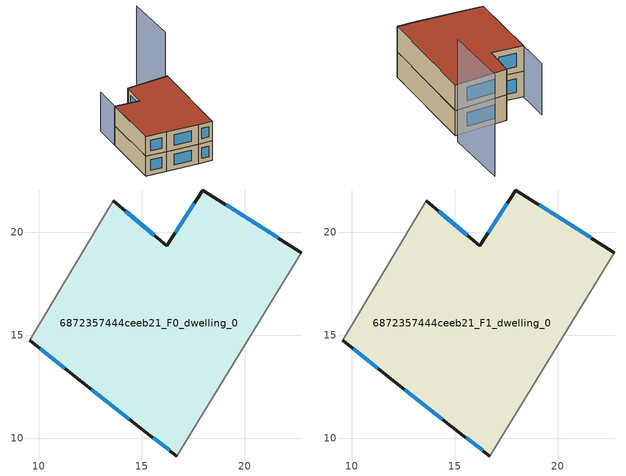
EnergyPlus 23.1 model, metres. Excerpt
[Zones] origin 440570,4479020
6872357444ceeb21_F0_dwelling_0
 floor ground (EU_floor_Construction): 16.69,9.14 22.74,19 17.97,22.04 16.21,19.34 13.61,21.51 9.55,14.75 11.78,12.97 15.2,10.28 z0
 wall outside (EU_wall_Construction): 16.69,9.14 15.2,10.28 11.78,12.97 9.55,14.75 / 13.61,21.51 16.21,19.34 17.97,22.04 22.74,19 z0:3
 wall adiabatic (EU_wall_Construction): 22.74,19 16.69,9.14 / 9.55,14.75 13.61,21.51 z0:3
 window (EU_Window_Construction): 16.34,9.41 15.55,10.02 / 14.4,10.91 12.58,12.34 / 11.26,13.39 10.08,14.33 / 14.22,21 15.6,19.85 / 16.62,19.98 17.55,21.41 / 19.08,21.33 21.62,19.71 z0.7:2.3
6872357444ceeb21_F1_dwelling_0
 floor to 6872357444ceeb21_F0_dwelling_0 (EU_floor_Construction): 16.69,9.14 22.74,19 17.96,22.04 16.2,19.34 13.61,21.51 9.55,14.75 11.78,12.97 15.2,10.28 z3
 wall outside (EU_wall_Construction): 16.69,9.14 15.2,10.28 11.78,12.97 9.55,14.75 / 13.61,21.51 16.21,19.34 17.97,22.04 22.74,19 z3:6
 wall adiabatic (EU_wall_Construction): 22.74,19 16.69,9.14 / 9.55,14.75 13.61,21.51 z3:6
 window (EU_Window_Construction): 16.34,9.41 15.55,10.02 / 14.4,10.91 12.58,12.34 / 11.26,13.39 10.08,14.33 / 14.22,21 15.6,19.85 / 16.62,19.98 17.55,21.41 / 19.08,21.33 21.62,19.71 z3.7:5.3
 roof outside (EU_roof_Construction): 22.74,19 16.69,9.14 15.2,10.28 11.78,12.97 9.55,14.75 13.61,21.51 16.21,19.34 17.97,22.04 z6
shading: 15.47,24.57 9.57,14.74 z0:6; 26.86,25.72 23.49,19.71 z0:12
[Building]
EU S2 Campaign: North Axis=0; Terrain=City; Solar Distribution=FullExterior
[Site:Location]
Madrid: Latitude=40.5; Longitude=-3.5; Time Zone=1; Elevation=609
[SizingPeriod:WeatherFileDays]
AnnualSizingPeriod: Begin Month=1; Begin Day of Month=1; End Month=12; End Day of Month=31; Day of Week for Start Day=Monday; Use Weather File Daylight Saving Period=No; Use Weather File Rain and Snow Indicators=No
[MATERIAL]
EU_InternalMass_Material: Roughness=MediumRough; Thickness=0.1; Conductivity=1; Density=1800; Specific Heat=900; Thermal Absorptance=0.9; Solar Absorptance=0.7; Visible Absorptance=0.7
[MATERIAL:NOMASS] Roughness=MediumRough; Thermal Absorptance=0.9; Solar Absorptance=0.7; Visible Absorptance=0.7
Name | Thermal Resistance
EU_wall_NoMass | 0.419739
EU_roof_NoMass | 0.352165
EU_floor_NoMass | 0.608284
[WINDOWMATERIAL:SIMPLEGLAZINGSYSTEM]
EU_Window_SimpleGlazing: UFactor=4.8352; Solar Heat Gain Coefficient=0.85; Visible Transmittance=0.85
[CONSTRUCTION]
EU_wall_Construction: EU_wall_NoMass
EU_roof_Construction: EU_roof_NoMass
EU_floor_Construction: EU_floor_NoMass
EU_InternalMass_Construction: EU_InternalMass_Material
EU_Window_Construction: EU_Window_SimpleGlazing
[ZONE] Type=1; Multiplier=1; Ceiling Height=autocalculate; Volume=272.127; Floor Area=autocalculate; Part of Total Floor Area=Yes
6872357444ceeb21_F0_dwelling_0; 6872357444ceeb21_F1_dwelling_0
[INTERNALMASS] Construction=EU_InternalMass_Construction; Surface Area=90.7089
Name | Zone or ZoneList
6872357444ceeb21_F0_dwelling_0_EU_InternalMass | 6872357444ceeb21_F0_dwelling_0
6872357444ceeb21_F1_dwelling_0_EU_InternalMass | 6872357444ceeb21_F1_dwelling_0
[OTHEREQUIPMENT] Fuel Type=Electricity; Design Level Calculation Method=Watts/Area; Power per Zone Floor Area=1; Fraction Latent=0; Fraction Radiant=0; Fraction Lost=0; Carbon Dioxide Generation Rate=0; EndUse Subcategory=EU_Step8_InternalGains
Name | Zone or ZoneList or Space or SpaceList | Schedule
EU_Step8_InternalGain_6872357444ceeb21_F0_dwelling_0_f000 | 6872357444ceeb21_F0_dwelling_0 | EU_Step8_GainSchedule_6872357444ceeb21_F0_dwelling_0_f000
EU_Step8_InternalGain_6872357444ceeb21_F1_dwelling_0_f000 | 6872357444ceeb21_F1_dwelling_0 | EU_Step8_GainSchedule_6872357444ceeb21_F1_dwelling_0_f000
[ZONEVENTILATION:DESIGNFLOWRATE] Schedule=EU_AlwaysOn; Design Flow Rate Calculation Method=AirChanges/Hour; Air Changes per Hour=0.703302; Ventilation Type=Natural; Fan Pressure Rise=0; Fan Total Efficiency=1; Constant Term Coefficient=1; Temperature Term Coefficient=0; Velocity Term Coefficient=0; Velocity Squared Term Coefficient=0; Minimum Indoor Temperature=-100; Maximum Indoor Temperature=100; Delta Temperature=-100; Minimum Outdoor Temperature=-100; Maximum Outdoor Temperature=100; Maximum Wind Speed=40
Name | Zone or ZoneList or Space or SpaceList
EU_ConstantAir_6872357444ceeb21_F0_dwelling_0 | 6872357444ceeb21_F0_dwelling_0
EU_ConstantAir_6872357444ceeb21_F1_dwelling_0 | 6872357444ceeb21_F1_dwelling_0
[HVACTEMPLATE:THERMOSTAT] Constant Heating Setpoint=20; Constant Cooling Setpoint=50
EU_HeatOnly_6872357444ceeb21_F0_dwelling_0; EU_HeatOnly_6872357444ceeb21_F1_dwelling_0
[HVACTEMPLATE:ZONE:IDEALLOADSAIRSYSTEM] System Availability Schedule=EU_AlwaysOn; Maximum Heating Supply Air Temperature=50; Minimum Cooling Supply Air Temperature=13; Maximum Heating Supply Air Humidity Ratio=0.0156; Minimum Cooling Supply Air Humidity Ratio=0.0077; Heating Limit=NoLimit; Cooling Limit=NoLimit; Heating Availability Schedule=EU_AlwaysOn; Cooling Availability Schedule=EU_CoolingOff; Dehumidification Control Type=ConstantSensibleHeatRatio; Cooling Sensible Heat Ratio=0.7; Dehumidification Setpoint=60; Humidification Control Type=None; Humidification Setpoint=30; Outdoor Air Method=None; Outdoor Air Flow Rate per Person=0.00944; Outdoor Air Flow Rate per Zone Floor Area=0; Outdoor Air Flow Rate per Zone=0; Demand Controlled Ventilation Type=None; Outdoor Air Economizer Type=NoEconomizer; Heat Recovery Type=None; Sensible Heat Recovery Effectiveness=0.7; Latent Heat Recovery Effectiveness=0.65
Name | Template Thermostat
6872357444ceeb21_F0_dwelling_0 | EU_HeatOnly_6872357444ceeb21_F0_dwelling_0
6872357444ceeb21_F1_dwelling_0 | EU_HeatOnly_6872357444ceeb21_F1_dwelling_0
[SIZING:ZONE] Zone Cooling Design Supply Air Temperature Input Method=SupplyAirTemperature; Zone Cooling Design Supply Air Temperature=13; Zone Heating Design Supply Air Temperature Input Method=SupplyAirTemperature; Zone Heating Design Supply Air Temperature=50; Zone Cooling Design Supply Air Humidity Ratio=0.008; Zone Heating Design Supply Air Humidity Ratio=0.008; Cooling Design Air Flow Method=DesignDay; Cooling Design Air Flow Rate=0; Cooling Minimum Air Flow per Zone Floor Area=0.000762; Cooling Minimum Air Flow=0; Cooling Minimum Air Flow Fraction=0.2; Heating Design Air Flow Method=DesignDay; Heating Design Air Flow Rate=0; Heating Maximum Air Flow per Zone Floor Area=0.002032; Heating Maximum Air Flow=0.141576; Heating Maximum Air Flow Fraction=0.3; Account for Dedicated Outdoor Air System=No; Dedicated Outdoor Air System Control Strategy=NeutralSupplyAir; Dedicated Outdoor Air Low Setpoint Temperature for Design=autosize; Dedicated Outdoor Air High Setpoint Temperature for Design=autosize; Zone Load Sizing Method=Sensible Load Only No Latent Load; Zone Latent Cooling Design Supply Air Humidity Ratio Input Method=HumidityRatioDifference; Zone Cooling Design Supply Air Humidity Ratio Difference=0.005; Zone Latent Heating Design Supply Air Humidity Ratio Input Method=HumidityRatioDifference; Zone Humidification Design Supply Air Humidity Ratio Difference=0.005
6872357444ceeb21_F0_dwelling_0; 6872357444ceeb21_F1_dwelling_0
[SCHEDULE:CONSTANT]
Name | Hourly Value
EU_AlwaysOn | 1
EU_CoolingOff | 0
[SCHEDULE:FILE] Column Number=1; Rows to Skip at Top=0; Number of Hours of Data=8760; Column Separator=Comma; Interpolate to Timestep=No; Minutes per Item=60; Adjust Schedule for Daylight Savings=Yes
Name | File
EU_Step8_GainSchedule_6872357444ceeb21_F0_dwelling_0_f000 | ../../schedules/6872357444ceeb21/6872357444ceeb21_F0_dwelling_0_f000_gain.csv
EU_Step8_GainSchedule_6872357444ceeb21_F1_dwelling_0_f000 | ../../schedules/6872357444ceeb21/6872357444ceeb21_F1_dwelling_0_f000_gain.csv
